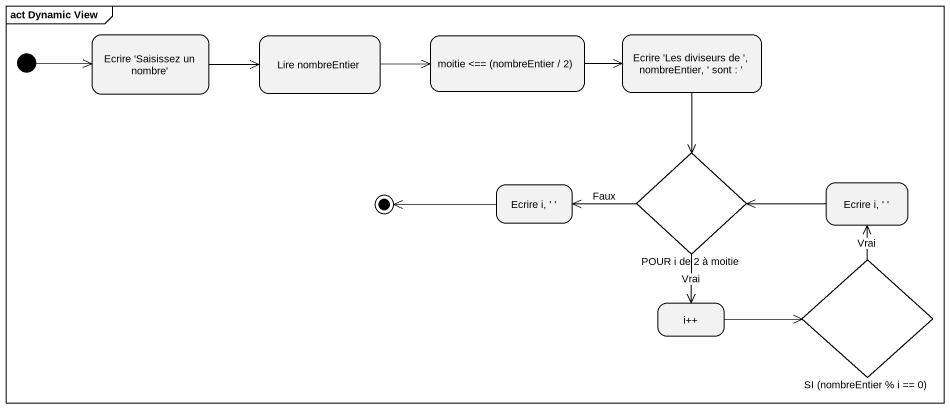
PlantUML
@startuml
mainframe act Dynamic View
hide empty description
state "Ecrire 'Saisissez un nombre'" as Ecrire_Saisissez_un_nombre
state "Lire nombreEntier" as Lire_nombreEntier
state "moitie <== (nombreEntier / 2)" as moitie_nombreEntier_2
state "Ecrire 'Les diviseurs de ', nombreEntier, ' sont : '" as Ecrire_Les_diviseurs_de
state "POUR i de 2 à moitie" as POUR_i_de_2_à_moitie <<choice>>
state "Ecrire i, ' '" as Ecrire_i
state "Ecrire i, ' '" as Ecrire_i_2
state "SI (nombreEntier % i == 0)" as SI_nombreEntier_i_0 <<choice>>
state "i++" as i
[*] -right-> Ecrire_Saisissez_un_nombre
Ecrire_Saisissez_un_nombre -right-> Lire_nombreEntier
Lire_nombreEntier -right-> moitie_nombreEntier_2
moitie_nombreEntier_2 -right-> Ecrire_Les_diviseurs_de
Ecrire_Les_diviseurs_de --> POUR_i_de_2_à_moitie
POUR_i_de_2_à_moitie -left-> Ecrire_i : Faux
POUR_i_de_2_à_moitie --> i : Vrai
Ecrire_i_2 -left-> POUR_i_de_2_à_moitie
SI_nombreEntier_i_0 -up-> Ecrire_i_2 : Vrai
i -right-> SI_nombreEntier_i_0
Ecrire_i -left-> [*]
@enduml
